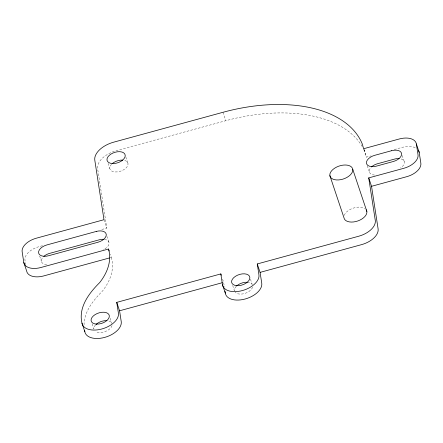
<?xml version="1.0" encoding="UTF-8"?>
<svg xmlns="http://www.w3.org/2000/svg" width="443" height="443" viewBox="0 0 443 443"><rect width="100%" height="100%" fill="white"/><g stroke="black" fill="none" stroke-linecap="round" stroke-linejoin="round"><path stroke-width="0.33" stroke-dasharray="2.21 1.66" d="M362.18 146.517A135.314 77.42 -18.5 0 0 225.819 120.706L116.531 150.581A21.652 12.387 -18.5 0 0 97.621 168.633L106.802 228.123L100.832 229.756M42.467 245.71L39.15 246.618A16.236 9.292 -18.5 0 0 24.969 260.157L25.694 264.87M363.819 149.385L366.416 157.154L371.046 155.886M394.204 149.557L402.144 147.386A16.236 9.292 -18.5 0 1 416.381 148.327M110.002 257.804L111.331 257.444L110.246 254.204M402.233 155.554L404.404 162.027M364.096 149.38L366.416 157.154M367.325 165.804L369.274 171.629M223.001 112.289L225.819 120.706M250.472 279.206L252.205 284.389M232.691 285.48L234.425 290.663A9.475 5.421 -18.5 0 1 236.019 286.604M222.563 279.096L223.649 282.335L224.379 287.07M125.856 157.071L128.021 163.545M108.075 163.345L109.809 168.523M103.989 219.706L106.802 228.123M106.896 236.285L109.061 242.764M110.174 318.268L111.907 323.445M92.177 323.894L93.91 329.071A9.475 5.421 -18.5 0 1 95.505 325.012M39.676 256.076L41.409 261.259M111.331 257.444C114.92 269.405 109.875 281.72 102.449 291.073C93.473 300.16 84.176 311.401 84.043 324.846M252.549 287.169A9.475 5.421 -18.5 0 1 244.763 293.465A9.475 5.421 -18.5 0 1 235.261 292.363M247.366 282.246A9.475 5.421 -18.5 0 1 252.111 284.367M374.551 175.068A9.475 5.421 -18.5 0 1 371.35 167.077M401.142 158.932A9.475 5.421 -18.5 0 1 400.572 167.958M104.493 239.397A9.475 5.421 -18.5 0 1 109.072 243.739A9.475 5.421 -18.5 0 1 103.119 249.835M363.803 149.524A135.314 77.42 -18.5 0 1 365.182 152.619M112.035 325.577A9.475 5.421 -18.5 0 1 105.035 331.619A9.475 5.421 -18.5 0 1 95.55 331.447M108.867 320.998A9.475 5.421 -18.5 0 1 111.603 322.781M46.687 264.698A9.475 5.421 -18.5 0 1 43.486 256.707M124.765 160.449A9.475 5.421 -18.5 0 1 125.945 168.096A9.475 5.421 -18.5 0 1 113.065 171.618A9.475 5.421 -18.5 0 1 111.885 163.971M344.222 215.364A11.906 6.811 -18.5 0 1 353.237 208.127A11.906 6.811 -18.5 0 1 364.794 208.476"/><path stroke-width="0.66" d="M108.513 249.021L40.856 267.517A16.236 9.292 -18.5 0 1 23.811 262.516L22.15 251.74A16.236 9.292 -18.5 0 1 36.332 238.201L103.989 219.706L94.802 160.216A21.652 12.387 -18.5 0 1 113.713 142.164L223.001 112.289A135.314 77.42 -18.5 0 1 362.363 144.202L363.598 148.737L399.326 138.969A16.236 9.292 -18.5 0 1 416.37 143.969L419.189 152.392L420.85 163.168A16.236 9.292 -18.5 0 1 406.668 176.707L371.539 186.309L378.106 228.843A18.944 10.837 -18.5 0 1 361.56 244.636L260.08 272.379L261.747 283.193A18.944 10.837 -18.5 0 1 245.2 298.992A18.944 10.837 -18.5 0 1 225.321 293.15L222.502 284.733L220.83 273.918L116.747 302.37L118.419 313.184A18.944 10.837 -18.5 0 1 101.873 328.983A18.944 10.837 -18.5 0 1 81.988 323.146C78.156 307.459 89.126 292.995 99.636 282.651C107.056 273.303 112.107 260.988 108.513 249.021L109.161 250.965M222.502 284.733A18.944 10.837 -18.5 0 0 242.387 290.569A18.944 10.837 -18.5 0 0 258.933 274.776L257.261 263.956L358.741 236.219A18.944 10.837 -18.5 0 0 375.287 220.42L368.726 177.892L403.85 168.29A16.236 9.292 -18.5 0 0 418.031 154.751L416.37 143.969M109.338 257.987L43.674 275.939A16.236 9.292 -18.5 0 1 26.63 270.933L23.811 262.516M81.988 323.146L84.807 331.563A18.944 10.837 -18.5 0 0 104.686 337.4A18.944 10.837 -18.5 0 0 121.232 321.607L119.566 310.787L222.314 282.7M368.726 177.892L371.539 186.309M352.766 169.359A11.906 6.811 -18.5 0 1 336.503 179.941A11.906 6.811 -18.5 0 1 334.686 168.163A11.906 6.811 -18.5 0 1 352.766 169.359L366.854 211.455M329.869 175.616L343.956 217.712A11.906 6.811 -18.5 0 0 357.938 220.919A11.906 6.811 -18.5 0 0 366.189 209.799M257.261 263.956L260.08 272.379M220.83 273.918L221.267 275.214M116.747 302.37L119.566 310.787M225.005 291.123L225.321 293.15M84.619 330.367L84.807 331.563M236.501 286.112A9.475 5.421 -18.5 0 1 247.366 282.246M371.749 166.718A9.475 5.421 -18.5 0 1 377.547 163.733L394.458 159.109A9.475 5.421 -18.5 0 1 399.126 158.588M103.789 239.325A9.475 5.421 -18.5 0 0 99.121 239.846L49.682 253.363A9.475 5.421 -18.5 0 0 43.879 256.347M418.607 150.664A16.236 9.292 -18.5 0 1 419.189 152.392M95.987 324.52A9.475 5.421 -18.5 0 1 106.852 320.654M112.278 163.611A9.475 5.421 -18.5 0 1 122.744 160.106M96.303 231.429L46.864 244.94A9.475 5.421 -18.5 0 0 38.591 252.837A9.475 5.421 -18.5 0 0 48.536 255.755L97.975 242.243A9.475 5.421 -18.5 0 0 106.248 234.347A9.475 5.421 -18.5 0 0 96.303 231.429M391.645 150.692L374.728 155.316A9.475 5.421 -18.5 0 0 366.455 163.212A9.475 5.421 -18.5 0 0 376.4 166.131L393.312 161.507A9.475 5.421 -18.5 0 0 401.585 153.61A9.475 5.421 -18.5 0 0 391.645 150.692M96.369 324.093A9.475 5.421 -18.5 0 0 109.31 315.676A9.475 5.421 -18.5 0 0 94.924 314.724A9.475 5.421 -18.5 0 0 96.369 324.093M236.883 285.68A9.475 5.421 -18.5 0 0 249.824 277.263A9.475 5.421 -18.5 0 0 235.438 276.316A9.475 5.421 -18.5 0 0 236.883 285.68M112.267 163.545A9.475 5.421 -18.5 0 0 125.203 155.128A9.475 5.421 -18.5 0 0 110.822 154.175A9.475 5.421 -18.5 0 0 112.267 163.545"/></g></svg>
